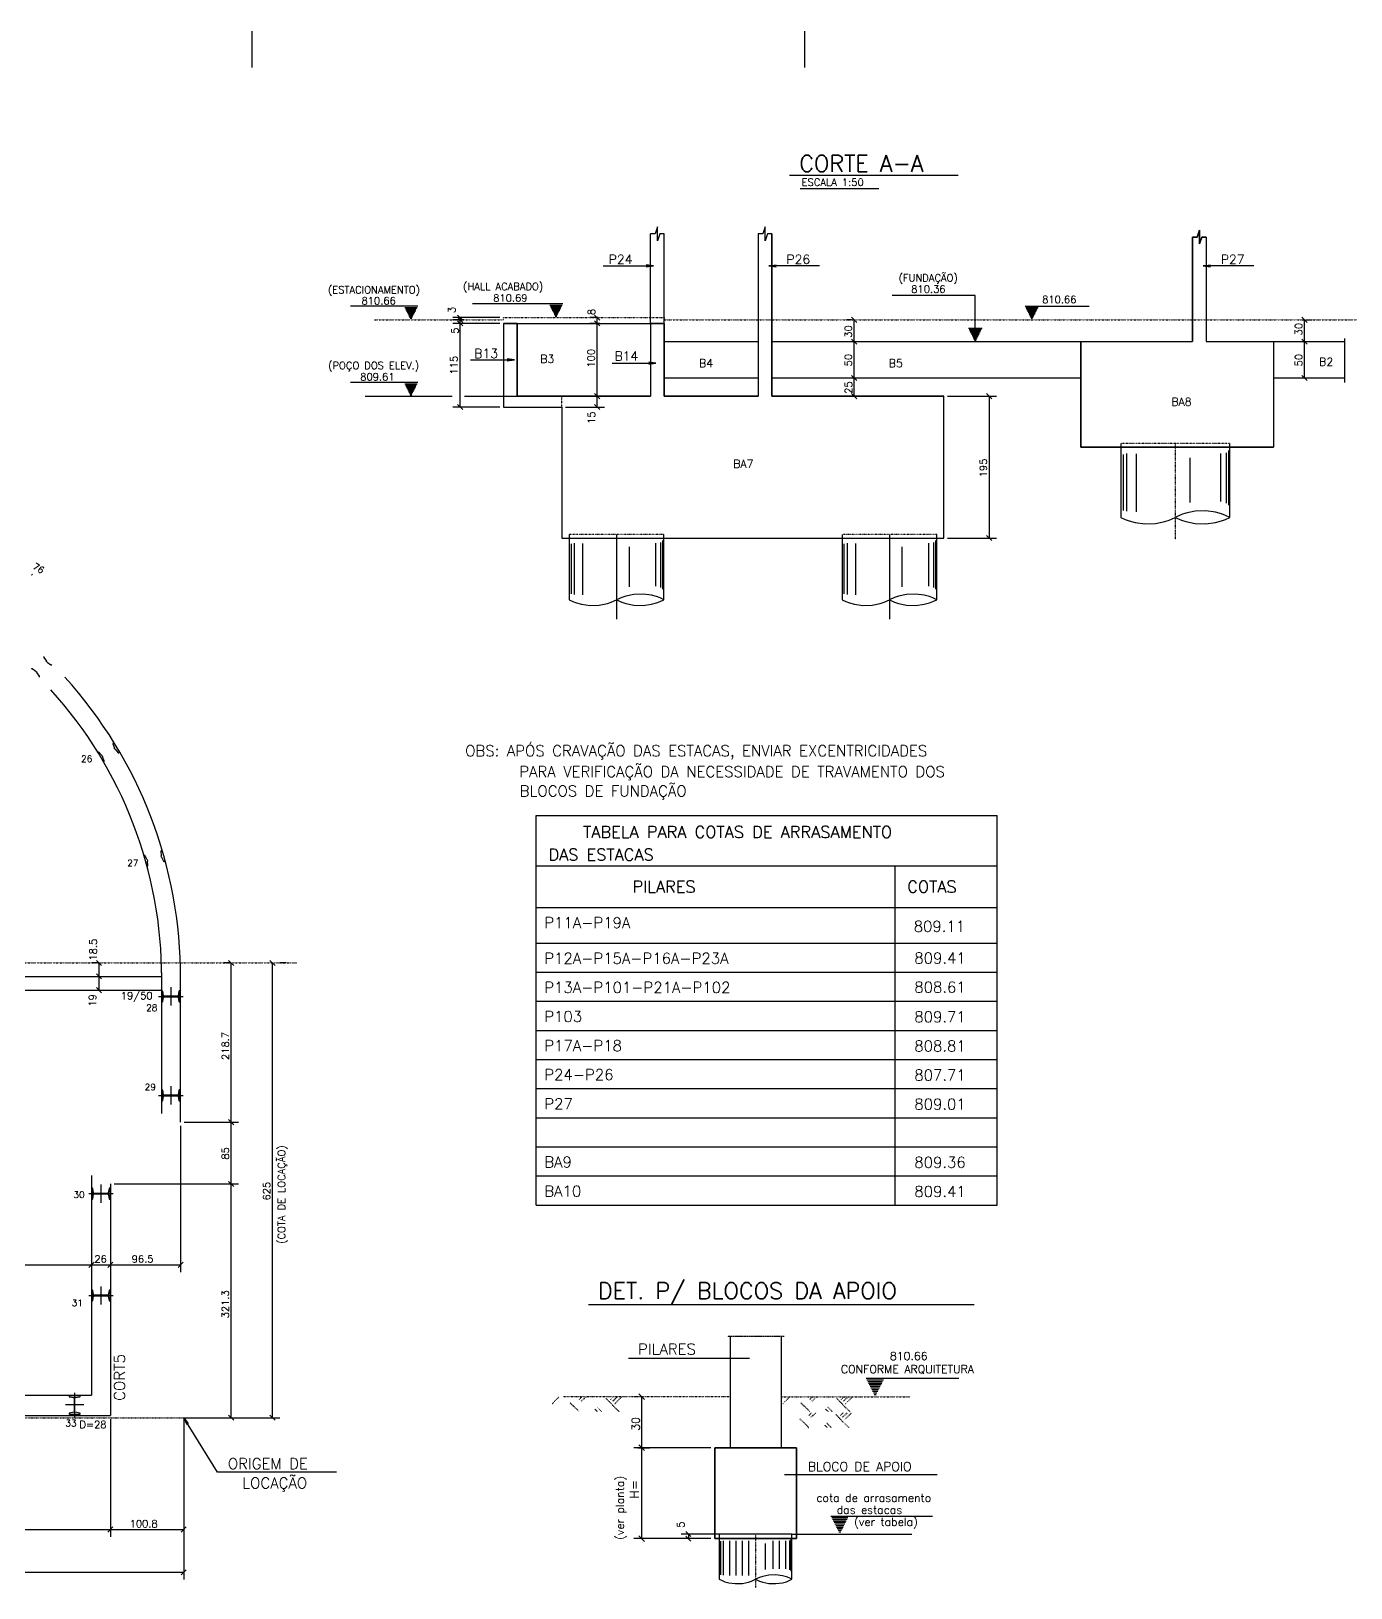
# Model space of a CAD drawing. Extents: x 1476 to 8419, y 491 to 3991.
# Drawn here: x 5662 to 7476, y 1851 to 3991 of the extents above; entities that cross this region are included whole.
import ezdxf

# ---------------------------------------------------------------- set-up
doc = ezdxf.new("R2010")
doc.units = 0
doc.header["$MEASUREMENT"] = 0
for name, pattern in [('ESTILO_TQS_0003', [1.5, 0.5, -0.4, 0.1, -0.5]), ('ESTILO_TQS_0004', [2, 0.5, -0.4, 0.1, -0.4, 0.1, -0.5]), ('ESTILO_TQS_0005', [0.4, 0.3, -0.1])]:
    doc.linetypes.add(name, pattern=pattern)
for name, color, linetype in [('1', 1, 'CONTINUOUS'), ('2', 2, 'CONTINUOUS'), ('3', 3, 'CONTINUOUS'), ('4', 4, 'CONTINUOUS'), ('6', 6, 'CONTINUOUS'), ('8', 8, 'CONTINUOUS'), ('9', 9, 'CONTINUOUS')]:
    doc.layers.add(name, color=color, linetype=linetype)
doc.styles.get("Standard").update_dxf_attribs({"font": 'ROMANS.SHX'})

msp = doc.modelspace()

# ---------------------------------------------------------------- linework, layer by layer
at = {"layer": '1', "linetype": 'Continuous'}
for p, q in [((7160.110508, 3423.949909), (7160.110508, 3322.397866)), ((7310.110508, 3322.397866), (7310.110508, 3423.949909)), ((7163.643621, 3331.63897), (7163.643621, 3408.944416)), ((7168.664251, 3330.908623), (7168.664251, 3410.10642)), ((7181.717704, 3330.178418), (7181.717847, 3409.719109)), ((7255.520866, 3342.592826), (7255.520723, 3404.295253)), ((7297.460423, 3344.053378), (7297.460423, 3410.10642)), ((7305.539701, 3341.862621), (7305.539701, 3410.881328)), ((7308.524857, 3338.941374), (7308.524857, 3414.368057)), ((6402.101167, 3298.949909), (6402.101167, 3209.161648)), ((6467.101167, 3298.949909), (6467.101167, 3182.613568)), ((6532.101167, 3209.161648), (6532.101167, 3298.949909)), ((6777.101167, 3298.949909), (6777.101167, 3209.161648)), ((6842.101167, 3298.949909), (6842.101167, 3182.613568)), ((6907.101167, 3209.161648), (6907.101167, 3298.949909)), ((6405.163198, 3217.170605), (6405.163198, 3285.945148)), ((6409.514411, 3216.537637), (6409.514411, 3286.952219)), ((6420.827404, 3215.904793), (6420.827528, 3286.616549)), ((6484.790145, 3226.663947), (6484.790021, 3281.915874)), ((6521.13776, 3227.929759), (6521.13776, 3286.952219)), ((6528.139802, 3226.031103), (6528.139802, 3287.623806)), ((6530.726936, 3223.499355), (6530.726936, 3290.645637)), ((6780.163198, 3217.170605), (6780.163198, 3285.945148)), ((6784.514411, 3216.537637), (6784.514411, 3286.952219)), ((6795.827404, 3215.904793), (6795.827528, 3286.616549)), ((6859.790145, 3226.663947), (6859.790021, 3281.915874)), ((6896.13776, 3227.929759), (6896.13776, 3286.952219)), ((6903.139802, 3226.031103), (6903.139802, 3287.623806)), ((6905.726936, 3223.499355), (6905.726936, 3290.645637)), ((5841.906049, 2502.85815), (5841.906049, 2696.847773)), ((5867.906049, 2491.111961), (5867.906049, 2696.847773)), ((5745.408752, 2417.85815), (5745.408752, 2115.858)), ((5771.408752, 2406.111961), (5771.408752, 2087.858)), ((4340.191, 2115.858), (5745.408752, 2115.858)), ((2991.191, 2087.858), (5771.408752, 2087.858))]:
    msp.add_line(p, q, dxfattribs=at)
for points in [[(7160.110508, 3322.397866), (7165.977321, 3319.646277), (7171.713458, 3317.479839), (7179.710124, 3315.245166), (7193.056045, 3313.38171), (7207.737778, 3313.88618), (7220.553444, 3316.551509), (7226.77245, 3318.652429), (7235.110364, 3322.397866)], [(7310.110508, 3322.397723), (7304.243551, 3325.149526), (7298.507557, 3327.315821), (7290.510927, 3329.550638), (7277.164827, 3331.413951), (7262.483273, 3330.909338), (7249.667428, 3328.244152), (7243.448422, 3326.143374), (7235.110508, 3322.397723)], [(7235.110508, 3322.398009), (7243.448422, 3318.652429), (7249.667428, 3316.551652), (7262.483273, 3313.886323), (7277.164827, 3313.381853), (7290.510927, 3315.245166), (7298.507557, 3317.479982), (7304.243551, 3319.646277), (7310.110508, 3322.398009)], [(6532.101167, 3209.161525), (6527.016471, 3211.546421), (6522.045277, 3213.423876), (6515.114864, 3215.360718), (6503.548244, 3216.975589), (6490.82423, 3216.538257), (6479.717165, 3214.22843), (6474.32736, 3212.407756), (6467.101167, 3209.161525)], [(6907.101167, 3209.161525), (6902.016471, 3211.546421), (6897.045277, 3213.423876), (6890.114864, 3215.360718), (6878.548244, 3216.975589), (6865.82423, 3216.538257), (6854.717165, 3214.22843), (6849.32736, 3212.407756), (6842.101167, 3209.161525)], [(6402.101167, 3209.161648), (6407.185739, 3206.776938), (6412.157057, 3204.899358), (6419.087501, 3202.962641), (6430.653966, 3201.347646), (6443.378134, 3201.784854), (6454.485045, 3204.094805), (6459.87485, 3205.915603), (6467.101043, 3209.161648)], [(6467.101167, 3209.161772), (6474.32736, 3205.915603), (6479.717165, 3204.094929), (6490.82423, 3201.784978), (6503.548244, 3201.34777), (6515.114864, 3202.962641), (6522.045277, 3204.899482), (6527.016471, 3206.776938), (6532.101167, 3209.161772)], [(6777.101167, 3209.161648), (6782.185739, 3206.776938), (6787.157057, 3204.899358), (6794.087501, 3202.962641), (6805.653966, 3201.347646), (6818.378134, 3201.784854), (6829.485045, 3204.094805), (6834.87485, 3205.915603), (6842.101043, 3209.161648)], [(6842.101167, 3209.161772), (6849.32736, 3205.915603), (6854.717165, 3204.094929), (6865.82423, 3201.784978), (6878.548244, 3201.34777), (6890.114864, 3202.962641), (6897.045277, 3204.899482), (6902.016471, 3206.776938), (6907.101167, 3209.161772)], [(6602.050041, 1918.722384), (6714.437007, 1918.722384), (6714.437007, 2043.594839), (6602.050041, 2043.594839), (6602.050041, 1918.722384)]]:
    msp.add_lwpolyline(points, dxfattribs=at)
for radius in [613.608833, 587.608833]:
    msp.add_arc((5254.299387, 2690.505094), radius, 359.846204, 42.206644, dxfattribs=at)
at = {"layer": '2', "linetype": 'Continuous'}
for p, q in [((6719.52387, 3774.207141), (6827.562134, 3774.207141)), ((6248.705697, 3600.485443), (6255.776765, 3593.414375)), ((6248.705697, 3597.485443), (6255.776765, 3590.414375)), ((6255.776791, 3590.414375), (6248.705723, 3597.485443)), ((6444.082034, 3593.414375), (6437.010966, 3600.485443)), ((6797.186097, 3590.414375), (6790.115029, 3597.485443)), ((7416.117293, 3590.414375), (7409.046225, 3597.485443)), ((6255.776791, 3585.414375), (6248.705723, 3592.485443)), ((6255.776791, 3585.414375), (6248.705723, 3592.485443)), ((6444.082034, 3585.414375), (6437.010966, 3592.485443)), ((6444.082034, 3585.414375), (6437.010966, 3592.485443)), ((6797.186097, 3560.414375), (6790.115029, 3567.485443)), ((6797.186097, 3560.414375), (6790.115029, 3567.485443)), ((7416.117293, 3560.414375), (7409.046225, 3567.485443)), ((7416.117293, 3560.414375), (7409.046225, 3567.485443)), ((6797.186097, 3510.414375), (6790.115029, 3517.485443)), ((6797.186097, 3510.414375), (6790.115029, 3517.485443)), ((7416.117293, 3510.414375), (7409.046225, 3517.485443)), ((6444.082034, 3485.414375), (6437.010966, 3492.485443)), ((6444.082034, 3485.414375), (6437.010966, 3492.485443)), ((6797.186097, 3485.414375), (6790.115029, 3492.485443)), ((6975.704137, 3492.485443), (6982.775205, 3485.414375)), ((6255.776791, 3470.414375), (6248.705723, 3477.485443)), ((6444.082034, 3470.414375), (6437.010966, 3477.485443)), ((6975.704137, 3297.485443), (6982.775205, 3290.414375)), ((5759.299197, 2706.322466), (5752.228129, 2713.393534)), ((5940.960384, 2706.322466), (5933.889316, 2713.393534)), ((5997.705217, 2706.322466), (5990.634149, 2713.393534)), ((5759.299197, 2687.892276), (5752.228129, 2694.963344)), ((5759.299197, 2687.892276), (5752.228129, 2694.963344)), ((5759.299197, 2668.892276), (5752.228129, 2675.963344)), ((5759.299197, 2668.892276), (5752.228129, 2675.963344)), ((5759.299197, 2668.892276), (5752.228129, 2675.963344)), ((5940.960384, 2487.576427), (5933.889316, 2494.647494)), ((5940.960384, 2487.576427), (5933.889316, 2494.647494)), ((5940.960384, 2402.576427), (5933.889316, 2409.647494)), ((5940.960384, 2402.576427), (5933.889316, 2409.647494)), ((5741.873218, 2291.459596), (5748.944286, 2298.530664)), ((5741.873218, 2291.459596), (5748.944286, 2298.530664)), ((5767.873218, 2291.459596), (5774.944286, 2298.530664)), ((5767.873218, 2291.459596), (5774.944286, 2298.530664)), ((5864.370515, 2291.459596), (5871.441583, 2298.530664)), ((6505.52666, 2109.709473), (6497.747951, 2117.488182)), ((5940.960384, 2081.324215), (5933.889316, 2088.395283)), ((5997.705217, 2081.324215), (5990.634149, 2088.395283)), ((6505.52666, 2039.705973), (6497.747951, 2047.484682)), ((6505.52666, 2039.705973), (6497.747951, 2047.484682)), ((6505.52666, 2039.705973), (6497.747951, 2047.484682)), ((5767.873218, 1927.592239), (5774.944286, 1934.663307)), ((5767.873218, 1927.592239), (5774.944286, 1934.663307)), ((5868.652466, 1927.592239), (5875.723533, 1934.663307)), ((6562.292511, 1928.500418), (6569.363579, 1921.429351)), ((6505.52666, 1914.833519), (6497.747951, 1922.612228)), ((6562.292511, 1922.257918), (6569.363579, 1915.186851)), ((5868.652466, 1868.883833), (5875.723533, 1875.954901))]:
    msp.add_line(p, q, dxfattribs=at)
at = {"layer": '2', "linetype": 'ESTILO_TQS_0003'}
for p, q in [((2401.704291, 2084.844574), (5872.187999, 2084.844574)), ((6658.238885, 1924.964885), (6658.238885, 1850.987975))]:
    msp.add_line(p, q, dxfattribs=at)
at = {"layer": '3', "linetype": 'Continuous'}
for p, q in [((5965.872465, 3990.679532), (5965.872465, 3940.680032)), ((6725.384073, 3990.681607), (6725.384073, 3940.680032)), ((6704.976739, 3792.923609), (6936.425177, 3792.923609)), ((6513.701167, 3588.949909), (6513.701167, 3711.999522)), ((6532.701167, 3588.949909), (6532.701167, 3711.999522)), ((6960.131433, 3627.497982), (6845.700144, 3627.497982)), ((6960.131433, 3582.550658), (6960.131433, 3627.497982)), ((6193.88935, 3612.699918), (6101.607668, 3612.699918)), ((6175.97543, 3611.027704), (6193.053288, 3611.027704)), ((6176.811529, 3609.355543), (6192.21719, 3609.355543)), ((6177.647627, 3607.683347), (6191.381127, 3607.683347)), ((6178.483689, 3606.011186), (6190.545029, 3606.011186)), ((6179.319787, 3604.339025), (6189.708931, 3604.33899)), ((6180.155886, 3602.666829), (6188.872868, 3602.666829)), ((6180.991984, 3600.994624), (6188.03677, 3600.994659)), ((6181.828082, 3599.322418), (6187.200672, 3599.322463)), ((6182.66418, 3597.650258), (6186.364574, 3597.650258)), ((6183.500243, 3595.978097), (6185.528458, 3595.978097)), ((6393.189972, 3615.699918), (6269.327686, 3615.699918)), ((6375.276053, 3614.027704), (6392.35391, 3614.027704)), ((6376.112151, 3612.355543), (6391.517812, 3612.355543)), ((6376.948249, 3610.683347), (6390.681749, 3610.683347)), ((6377.784312, 3609.011186), (6389.845651, 3609.011186)), ((6378.62041, 3607.339025), (6389.009553, 3607.33899)), ((6379.456508, 3605.666829), (6388.173491, 3605.666829)), ((6380.292606, 3603.994624), (6387.337392, 3603.994659)), ((6381.128704, 3602.322418), (6386.501294, 3602.322463)), ((6381.964803, 3600.650258), (6385.665196, 3600.650258)), ((6382.800865, 3598.978097), (6384.82908, 3598.978097)), ((7028.5752, 3612.699918), (7116.579706, 3612.699918)), ((7029.411263, 3611.027704), (7046.48912, 3611.027704)), ((7030.247361, 3609.355543), (7045.653022, 3609.355543)), ((7031.083423, 3607.683347), (7044.816924, 3607.683347)), ((7031.919522, 3606.011186), (7043.980861, 3606.011186)), ((7032.75562, 3604.33899), (7043.144763, 3604.339025)), ((7033.591682, 3602.666829), (7042.308665, 3602.666829)), ((7034.42778, 3600.994659), (7041.472567, 3600.994624)), ((7035.263879, 3599.322463), (7040.636468, 3599.322418)), ((7036.099977, 3597.650258), (7039.80037, 3597.650258)), ((7036.936093, 3595.978097), (7038.964308, 3595.978097)), ((6330.701167, 3588.949909), (6513.701167, 3588.949909)), ((6950.756424, 3582.550658), (6969.506442, 3582.550658)), ((6951.592523, 3580.878443), (6968.67038, 3580.878443)), ((6952.428621, 3579.206283), (6967.834282, 3579.206283)), ((6953.264719, 3577.534086), (6966.998219, 3577.534086)), ((6954.100781, 3575.861926), (6966.162121, 3575.861926)), ((6954.93688, 3574.189765), (6965.326023, 3574.189729)), ((6532.701167, 3563.949909), (6661.701167, 3563.949909)), ((6680.701167, 3563.949909), (7106.293796, 3563.949909)), ((6955.772978, 3572.517569), (6964.48996, 3572.517569)), ((6956.609076, 3570.845363), (6963.653862, 3570.845399)), ((6957.445174, 3569.173158), (6962.817764, 3569.173203)), ((6958.281272, 3567.500998), (6961.981666, 3567.500998)), ((6959.117335, 3565.828837), (6961.14555, 3565.828837)), ((7370.110508, 3563.949909), (7467.840166, 3563.949909)), ((6532.701167, 3513.949909), (6661.701167, 3513.949909)), ((6680.701167, 3513.949909), (7106.293796, 3513.949909)), ((7370.110508, 3513.949909), (7467.840166, 3513.949909)), ((6193.88935, 3507.699918), (6101.607668, 3507.699918)), ((6175.97543, 3506.027704), (6193.053288, 3506.027704)), ((6176.811529, 3504.355543), (6192.21719, 3504.355543)), ((6177.647627, 3502.683347), (6191.381127, 3502.683347)), ((6178.483689, 3501.011186), (6190.545029, 3501.011186)), ((6179.319787, 3499.339025), (6189.708931, 3499.33899)), ((6180.155886, 3497.666829), (6188.872868, 3497.666829)), ((6180.991984, 3495.994624), (6188.03677, 3495.994659)), ((6181.828082, 3494.322418), (6187.200672, 3494.322463)), ((6182.66418, 3492.650258), (6186.364574, 3492.650258)), ((6183.500243, 3490.978097), (6185.528458, 3490.978097)), ((6356.771051, 2912.656731), (6990.287061, 2912.656731)), ((6356.771051, 2377.182659), (6356.771051, 2912.656731)), ((6990.287061, 2377.182659), (6990.287061, 2912.656731)), ((6356.771051, 2843.372708), (6990.287061, 2843.372708)), ((6849.882893, 2377.182659), (6849.882893, 2843.372708)), ((6356.771051, 2786.246926), (6990.287061, 2786.246926)), ((6356.771051, 2737.182659), (6990.287061, 2737.182659)), ((6356.771051, 2697.182659), (6990.287061, 2697.182659)), ((5593.391, 2691.42781), (5841.906049, 2691.42781)), ((5569.100341, 2672.42781), (5841.906049, 2672.42781)), ((6356.771051, 2657.182659), (6990.287061, 2657.182659)), ((6356.771051, 2617.182659), (6990.287061, 2617.182659)), ((6356.771051, 2577.182659), (6990.287061, 2577.182659)), ((6356.771051, 2537.182659), (6990.287061, 2537.182659)), ((6356.771051, 2497.182659), (6990.287061, 2497.182659)), ((6356.771051, 2457.182659), (6990.287061, 2457.182659)), ((6356.771051, 2417.182659), (6990.287061, 2417.182659)), ((6356.771051, 2377.182659), (6990.287061, 2377.182659)), ((6623.270828, 2196.854531), (6623.270828, 2043.594839)), ((6693.216219, 2196.854531), (6693.216219, 2043.594839)), ((6810.06337, 2139.240246), (6937.432043, 2139.240246)), ((6811.180613, 2137.013572), (6833.922962, 2137.013572)), ((6812.291021, 2134.784945), (6832.812554, 2134.784945)), ((6813.408264, 2132.556318), (6831.701171, 2132.556318)), ((6814.518671, 2130.331598), (6830.583927, 2130.331598)), ((6815.630054, 2128.101017), (6829.467661, 2128.101017)), ((6816.747298, 2125.87239), (6828.356277, 2125.87239)), ((6817.857705, 2123.647669), (6827.239034, 2123.647669)), ((6818.974948, 2121.420996), (6826.134486, 2121.420996)), ((6820.092192, 2119.192369), (6825.017243, 2119.192369)), ((6821.196739, 2116.963741), (6823.900976, 2116.963741)), ((6761.785566, 1949.315711), (6901.300354, 1949.315711)), ((6785.055284, 1947.143727), (6762.870581, 1947.143727)), ((6783.965386, 1944.97272), (6763.955596, 1944.97272)), ((6782.88037, 1942.801714), (6765.045006, 1942.801714)), ((6781.791449, 1940.627777), (6766.130022, 1940.627777)), ((6780.705946, 1938.457746), (6767.215525, 1938.457746)), ((6779.62093, 1936.285763), (6768.304446, 1936.285763)), ((6778.536403, 1934.115733), (6769.389462, 1934.115733)), ((6777.451388, 1931.943749), (6770.474477, 1931.943749)), ((6776.366373, 1929.770789), (6771.559492, 1929.770789)), ((6775.281358, 1927.601735), (6772.644507, 1927.601735)), ((6708.192554, 1924.964885), (6608.294494, 1924.964885)), ((6608.294494, 1924.964885), (6608.294494, 1862.767439)), ((6610.647639, 1868.92009), (6610.647639, 1914.97122)), ((6613.989114, 1868.434714), (6613.989114, 1915.744697)), ((6622.682908, 1867.947385), (6622.682908, 1915.487848)), ((6631.376702, 1867.947385), (6631.376702, 1915.487848)), ((6640.070496, 1867.947385), (6640.070496, 1915.487848)), ((6648.76429, 1867.947385), (6648.76429, 1915.487848)), ((6671.835268, 1876.215377), (6671.835268, 1911.875363)), ((6682.377299, 1877.188081), (6682.377299, 1915.744697)), ((6691.071093, 1877.188081), (6691.071093, 1915.744697)), ((6699.764887, 1877.188081), (6699.764887, 1915.744697)), ((6705.147969, 1875.729024), (6705.147969, 1916.261324)), ((6707.135373, 1873.783614), (6707.135373, 1918.583706)), ((6708.192554, 1862.767439), (6708.192554, 1924.964885))]:
    msp.add_line(p, q, dxfattribs=at)
at = {"layer": '3', "linetype": 'ESTILO_TQS_0004'}
for p, q in [((6311.701167, 3593.949909), (6311.701167, 3596.949909)), ((6311.701167, 3596.949909), (6532.701167, 3596.949909)), ((6532.701167, 3596.949909), (6532.701167, 3593.949909)), ((6134.613977, 3593.949909), (6311.701167, 3593.949909)), ((6532.701167, 3593.949909), (7560.252862, 3593.949909)), ((6392.101167, 3473.949909), (6392.101167, 3488.949909)), ((7310.110508, 3423.949909), (7160.110508, 3423.949909)), ((6532.101167, 3298.949909), (6402.101167, 3298.949909)), ((6907.101167, 3298.949909), (6777.101167, 3298.949909)), ((6378.745907, 2104.22287), (6388.121375, 2113.598339)), ((6623.270828, 2113.598339), (6393.308159, 2113.598339)), ((6403.356513, 2105.394804), (6415.661815, 2093.089501)), ((6415.661815, 2110.082538), (6419.177616, 2113.598339)), ((6418.591649, 2107.738671), (6425.62325, 2113.598339)), ((6440.272421, 2099.535136), (6446.718055, 2093.089501)), ((6452.577723, 2111.254472), (6470.742694, 2093.089501)), ((6459.023358, 2110.082538), (6462.539159, 2113.598339)), ((6461.953192, 2107.738671), (6468.398827, 2113.598339)), ((6464.883026, 2104.22287), (6474.258495, 2113.598339)), ((6693.216219, 2113.598339), (6871.211935, 2113.598339)), ((6695.867231, 2104.22287), (6705.2427, 2113.598339)), ((6720.477836, 2105.394804), (6732.783139, 2093.089501)), ((6732.783139, 2110.082538), (6736.29894, 2113.598339)), ((6735.712974, 2107.738671), (6742.744575, 2113.598339)), ((6757.393745, 2099.535136), (6763.83938, 2093.089501)), ((6769.699047, 2111.254472), (6787.864018, 2093.089501)), ((6776.144682, 2110.082538), (6779.660483, 2113.598339)), ((6779.074516, 2107.738671), (6785.520151, 2113.598339)), ((6782.00435, 2104.22287), (6791.379819, 2113.598339)), ((6437.342586, 2096.605301), (6440.858388, 2093.089501)), ((6719.184803, 2083.419096), (6731.490106, 2071.113793)), ((6731.490106, 2088.10683), (6735.005907, 2091.622631)), ((6734.41994, 2085.762963), (6741.451541, 2091.622631)), ((6754.463911, 2096.605301), (6757.979711, 2093.089501)), ((6756.100712, 2077.559428), (6762.546346, 2071.113793)), ((6768.406014, 2089.278764), (6786.570985, 2071.113793)), ((6774.851649, 2088.10683), (6778.367449, 2091.622631)), ((6777.781483, 2085.762963), (6784.227118, 2091.622631)), ((6780.711317, 2082.247162), (6790.086785, 2091.622631)), ((6753.170877, 2074.629593), (6756.686678, 2071.113793)), ((6608.294494, 1918.722384), (6708.192554, 1918.722384))]:
    msp.add_line(p, q, dxfattribs=at)
at = {"layer": '3', "linetype": 'ESTILO_TQS_0003'}
msp.add_line((7235.110508, 3423.949909), (7235.110508, 3291.765466), dxfattribs=at)
at = {"layer": '3', "linetype": 'Continuous'}
for points in [[(6608.294494, 1862.767439), (6612.203868, 1860.933362), (6616.021931, 1859.491884), (6621.35081, 1858.001575), (6630.23602, 1856.764209), (6640.014341, 1857.09821), (6648.552366, 1858.873689), (6652.690756, 1860.272197), (6658.238885, 1862.767439)], [(6708.192554, 1862.767439), (6704.283179, 1864.598585), (6700.465117, 1866.042993), (6695.136725, 1867.531348), (6686.250539, 1868.770668), (6676.472707, 1868.434714), (6667.93517, 1866.661188), (6663.796292, 1865.261704), (6658.238885, 1862.767439)], [(6658.238885, 1862.767439), (6663.796292, 1860.272197), (6667.93517, 1858.873689), (6676.472707, 1857.09821), (6686.250539, 1856.764209), (6695.136725, 1858.001575), (6700.465117, 1859.491884), (6704.283179, 1860.933362), (6708.192554, 1862.767439)]]:
    msp.add_lwpolyline(points, dxfattribs=at)
at = {"layer": '6', "linetype": 'Continuous'}
for p, q in [((6661.701167, 3711.999522), (6661.701167, 3488.949909)), ((6680.701167, 3711.999522), (6680.701167, 3488.949909)), ((7258.701167, 3707.688172), (7258.701167, 3563.949909)), ((7277.701167, 3707.688172), (7277.701167, 3563.949909)), ((6311.701167, 3588.949909), (6311.701167, 3473.949909)), ((6311.701167, 3588.949909), (6330.701167, 3588.949909)), ((6330.701167, 3588.949909), (6330.701167, 3488.949909)), ((6513.701167, 3588.949909), (6513.701167, 3488.949909)), ((6513.701167, 3588.949909), (6532.701167, 3588.949909)), ((6532.701167, 3588.949909), (6532.701167, 3488.949909)), ((7105.110508, 3563.949909), (7105.110508, 3418.949909)), ((7105.110508, 3563.949909), (7258.701167, 3563.949909)), ((7277.701167, 3563.949909), (7370.110508, 3563.949909)), ((7370.110508, 3563.949909), (7370.110508, 3418.949909)), ((6330.701167, 3488.949909), (6513.701167, 3488.949909)), ((6532.701167, 3488.949909), (6661.701167, 3488.949909)), ((6680.701167, 3488.949909), (6917.101167, 3488.949909)), ((6917.101167, 3293.949909), (6917.101167, 3488.949909)), ((6311.701167, 3473.949909), (6392.101167, 3473.949909)), ((6392.101167, 3473.949909), (6392.101167, 3293.949909)), ((7105.110508, 3418.949909), (7370.110508, 3418.949909)), ((6392.101167, 3293.949909), (6917.101167, 3293.949909)), ((5663.778608, 3243.803913), (5664.175412, 3244.445157)), ((5679.97355, 3129.782727), (5683.500222, 3124.620431)), ((5680.615106, 3131.078354), (5680.073972, 3130.553168)), ((5663.216179, 3114.192217), (5662.675045, 3113.667031)), ((5669.043795, 3110.590071), (5663.989279, 3114.269553)), ((5673.791254, 3104.169917), (5670.264581, 3109.332213)), ((5673.149697, 3102.87429), (5673.690831, 3103.399476)), ((5684.721008, 3123.362573), (5689.775524, 3119.683091)), ((5690.548624, 3119.760427), (5691.089759, 3120.285613)), ((5754.966449, 2999.720052), (5754.317497, 2999.335984)), ((5759.790036, 2994.854914), (5755.736196, 2999.614441)), ((5774.905216, 3010.959227), (5777.1268, 3005.115316)), ((5775.831985, 3012.068885), (5775.183033, 3011.684817)), ((5778.01956, 3003.606839), (5782.0734, 2998.847311)), ((5782.843147, 2998.7417), (5783.492099, 2999.125769)), ((5762.904381, 2987.502526), (5760.682797, 2993.346436)), ((5761.977611, 2986.392867), (5762.626563, 2986.776936)), ((5818.495499, 2857.673599), (5817.768996, 2857.471509)), ((5821.887909, 2851.721446), (5819.211297, 2857.371444)), ((5822.98306, 2843.812124), (5822.357663, 2850.032702)), ((5840.671064, 2863.340856), (5841.296461, 2857.120277)), ((5841.854521, 2864.171322), (5841.128017, 2863.969232)), ((5841.766215, 2855.431533), (5844.442827, 2849.781536)), ((5845.158625, 2849.47938), (5845.885128, 2849.68147)), ((5821.799603, 2842.981657), (5822.526107, 2843.183747)), ((5854.406049, 2676.43678), (5854.406049, 2651.41884)), ((5837.557244, 2663.92781), (5871.254854, 2663.92781)), ((5842.660136, 2671.44781), (5841.906049, 2671.44781)), ((5841.906049, 2671.44781), (5841.906049, 2656.40781)), ((5841.906049, 2656.40781), (5842.660136, 2656.40781)), ((5844.333323, 2664.804241), (5843.268775, 2670.964879)), ((5843.268775, 2656.890741), (5844.333323, 2663.051379)), ((5863.871279, 2664.32131), (5844.941962, 2664.32131)), ((5844.941962, 2663.53431), (5863.870136, 2663.53431)), ((5865.543323, 2670.964879), (5864.478775, 2664.804241)), ((5864.478775, 2663.051379), (5865.543323, 2656.890741)), ((5866.906049, 2671.44781), (5866.151962, 2671.44781)), ((5866.151962, 2656.40781), (5866.906049, 2656.40781)), ((5866.906049, 2656.40781), (5866.906049, 2671.44781)), ((5837.558601, 2527.85815), (5871.256211, 2527.85815)), ((5842.661493, 2535.37815), (5841.907406, 2535.37815)), ((5841.907406, 2535.37815), (5841.907406, 2520.33815)), ((5844.334679, 2528.734581), (5843.270132, 2534.895219)), ((5843.270132, 2520.821081), (5844.334679, 2526.981719)), ((5863.872636, 2528.25165), (5844.943318, 2528.25165)), ((5844.943318, 2527.46465), (5863.871493, 2527.46465)), ((5854.407406, 2540.367119), (5854.407406, 2515.34918)), ((5865.544679, 2534.895219), (5864.480132, 2528.734581)), ((5864.480132, 2526.981719), (5865.544679, 2520.821081)), ((5866.907406, 2535.37815), (5866.153318, 2535.37815)), ((5866.907406, 2520.33815), (5866.907406, 2535.37815)), ((5841.907406, 2520.33815), (5842.661493, 2520.33815)), ((5866.153318, 2520.33815), (5866.907406, 2520.33815)), ((5746.662839, 2400.37815), (5745.908752, 2400.37815)), ((5745.908752, 2400.37815), (5745.908752, 2385.33815)), ((5748.336025, 2393.734581), (5747.271478, 2399.895219)), ((5758.408752, 2405.367119), (5758.408752, 2380.34918)), ((5769.546025, 2399.895219), (5768.481478, 2393.734581)), ((5770.908752, 2400.37815), (5770.154664, 2400.37815)), ((5770.908752, 2385.33815), (5770.908752, 2400.37815)), ((5741.559947, 2392.85815), (5775.257557, 2392.85815)), ((5745.908752, 2385.33815), (5746.662839, 2385.33815)), ((5747.271478, 2385.821081), (5748.336025, 2391.981719)), ((5767.873982, 2393.25165), (5748.944664, 2393.25165)), ((5748.944664, 2392.46465), (5767.872839, 2392.46465)), ((5768.481478, 2391.981719), (5769.546025, 2385.821081)), ((5770.154664, 2385.33815), (5770.908752, 2385.33815)), ((5741.561342, 2252.858), (5775.258952, 2252.858)), ((5746.664235, 2260.378), (5745.910147, 2260.378)), ((5745.910147, 2260.378), (5745.910147, 2245.338)), ((5748.337421, 2253.734431), (5747.272874, 2259.895069)), ((5747.272874, 2245.820931), (5748.337421, 2251.981569)), ((5767.875378, 2253.2515), (5748.94606, 2253.2515)), ((5748.94606, 2252.4645), (5767.874235, 2252.4645)), ((5758.410147, 2265.36697), (5758.410147, 2240.34903)), ((5769.547421, 2259.895069), (5768.482874, 2253.734431)), ((5768.482874, 2251.981569), (5769.547421, 2245.820931)), ((5770.910147, 2260.378), (5770.15606, 2260.378)), ((5770.910147, 2245.338), (5770.910147, 2260.378)), ((5745.910147, 2245.338), (5746.664235, 2245.338)), ((5770.15606, 2245.338), (5770.910147, 2245.338)), ((6428.401254, 2240.658049), (6958.513799, 2240.658049)), ((5722.187986, 2119.207908), (5722.187986, 2085.510298)), ((5734.696955, 2102.359103), (5709.679016, 2102.359103)), ((5729.707986, 2114.859103), (5714.667986, 2114.859103)), ((5714.667986, 2114.859103), (5714.667986, 2114.105016)), ((5715.150917, 2113.496377), (5721.311555, 2112.43183)), ((5721.794486, 2111.823191), (5721.794486, 2092.895016)), ((5722.581486, 2092.893873), (5722.581486, 2111.823191)), ((5723.064417, 2112.43183), (5729.225055, 2113.496377)), ((5729.707986, 2114.105016), (5729.707986, 2114.859103)), ((5714.667986, 2090.613191), (5714.667986, 2089.859103)), ((5714.667986, 2089.859103), (5729.707986, 2089.859103)), ((5721.311555, 2092.286377), (5715.150917, 2091.22183)), ((5729.225055, 2091.22183), (5723.064417, 2092.286377)), ((5729.707986, 2089.859103), (5729.707986, 2090.613191)), ((6714.437007, 2043.594839), (6602.050041, 2043.594839)), ((6602.050041, 2043.594839), (6602.050041, 1918.722384)), ((6714.437007, 1918.722384), (6714.437007, 2043.594839)), ((6602.050041, 1918.722384), (6608.294494, 1918.722384)), ((6708.192554, 1918.722384), (6714.437007, 1918.722384))]:
    msp.add_line(p, q, dxfattribs=at)
for centre, radius, start, end in [((5663.247134, 3244.13279), 0.625, 251.389428, 328.250654), ((5680.509255, 3130.104667), 0.625, 134.14311, 211.004336), ((5682.964514, 3124.298491), 0.625002, 314.038114, 31.004259), ((5663.651462, 3113.743716), 0.625, 57.281885, 134.14311), ((5669.381612, 3111.115909), 0.625, 237.281885, 314.14311), ((5670.800286, 3109.654153), 0.625, 134.14311, 211.004336), ((5673.255548, 3103.847978), 0.625, 314.14311, 31.004336), ((5684.383191, 3122.836735), 0.625, 57.281885, 134.14311), ((5690.113341, 3120.208928), 0.625, 237.281885, 314.14311), ((5755.284772, 2999.18219), 0.625, 43.757059, 120.618285), ((5775.501356, 3011.146954), 0.625, 120.618285, 197.47951), ((5776.530657, 3004.927588), 0.625002, 300.513289, 17.479433), ((5777.568136, 3003.174588), 0.625, 43.757059, 120.618285), ((5782.524825, 2999.279563), 0.625, 223.757059, 300.618285), ((5760.24146, 2995.287165), 0.625, 223.757059, 300.618285), ((5761.278937, 2993.534164), 0.625, 120.618285, 197.47951), ((5762.30824, 2987.314798), 0.625, 300.618285, 17.47951), ((5818.662995, 2857.071461), 0.625, 28.683619, 105.544845), ((5822.436211, 2852.021429), 0.625, 208.683619, 285.544845), ((5822.982112, 2850.058941), 0.625, 105.544845, 182.40607), ((5841.295513, 2863.367094), 0.625, 105.544845, 182.40607), ((5840.67201, 2857.094039), 0.625002, 285.439849, 2.405993), ((5841.217913, 2855.13155), 0.625, 28.683619, 105.544845), ((5844.99113, 2850.081519), 0.625, 208.683619, 285.544845), ((5822.358611, 2843.785885), 0.625, 285.544845, 2.40607), ((5842.660136, 2670.82281), 0.625, 13.138774, 90), ((5842.660136, 2657.03281), 0.625, 270, 346.861226), ((5844.941962, 2664.94631), 0.625, 193.138774, 270), ((5844.941962, 2662.90931), 0.625, 90, 166.861226), ((5863.870134, 2664.946311), 0.625002, 269.895004, 346.861148), ((5863.870136, 2662.90931), 0.625, 13.138774, 90), ((5866.151962, 2670.82281), 0.625, 90, 166.861226), ((5866.151962, 2657.03281), 0.625, 193.138774, 270), ((5842.661493, 2534.75315), 0.625, 13.138774, 90), ((5844.943318, 2528.87665), 0.625, 193.138774, 270), ((5844.943318, 2526.83965), 0.625, 90, 166.861226), ((5863.871491, 2528.876651), 0.625002, 269.895004, 346.861148), ((5863.871493, 2526.83965), 0.625, 13.138774, 90), ((5866.153318, 2534.75315), 0.625, 90, 166.861226), ((5842.661493, 2520.96315), 0.625, 270, 346.861226), ((5866.153318, 2520.96315), 0.625, 193.138774, 270), ((5746.662839, 2399.75315), 0.625, 13.138774, 90), ((5770.154664, 2399.75315), 0.625, 90, 166.861226), ((5746.662839, 2385.96315), 0.625, 270, 346.861226), ((5748.944664, 2393.87665), 0.625, 193.138774, 270), ((5748.944664, 2391.83965), 0.625, 90, 166.861226), ((5767.872837, 2393.876651), 0.625002, 269.895004, 346.861148), ((5767.872839, 2391.83965), 0.625, 13.138774, 90), ((5770.154664, 2385.96315), 0.625, 193.138774, 270), ((5746.664235, 2259.753), 0.625, 13.138774, 90), ((5748.94606, 2253.8765), 0.625, 193.138774, 270), ((5748.94606, 2251.8395), 0.625, 90, 166.861226), ((5767.874232, 2253.876501), 0.625002, 269.895004, 346.861148), ((5767.874235, 2251.8395), 0.625, 13.138774, 90), ((5770.15606, 2259.753), 0.625, 90, 166.861226), ((5746.664235, 2245.963), 0.625, 270, 346.861226), ((5770.15606, 2245.963), 0.625, 193.138774, 270), ((5715.292986, 2114.105016), 0.625, 180, 256.861226), ((5721.169486, 2111.823191), 0.625, 0, 76.861226), ((5723.206486, 2111.823191), 0.625, 103.138774, 180), ((5729.082986, 2114.105016), 0.625, 283.138774, 0), ((5715.292986, 2090.613191), 0.625, 103.138774, 180), ((5721.169486, 2092.895016), 0.625, 283.138774, 0), ((5723.206487, 2092.895018), 0.625002, 179.895004, 256.861148), ((5729.082986, 2090.613191), 0.625, 0, 76.861226)]:
    msp.add_arc(centre, radius, start, end, dxfattribs=at)
at = {"layer": '8', "linetype": 'Continuous'}
for points in [[(6661.701167, 3711.999522), (6661.701167, 3488.949909), (6532.701167, 3488.949909), (6532.701167, 3588.949909), (6513.701167, 3588.949909), (6513.701167, 3488.949909), (6330.701167, 3488.949909), (6330.701167, 3588.949909), (6311.701167, 3588.949909), (6311.701167, 3473.949909), (6392.101167, 3473.949909), (6392.101167, 3293.949909), (6917.101167, 3293.949909), (6917.101167, 3488.949909), (6680.701167, 3488.949909), (6680.701167, 3711.999522), (6674.367821, 3711.999522), (6671.201167, 3702.499522), (6671.201167, 3721.499521), (6668.034494, 3711.999522), (6661.701167, 3711.999522)], [(7258.701167, 3707.688172), (7265.034494, 3707.688172), (7268.201167, 3717.188172), (7268.201167, 3698.188172), (7271.367821, 3707.688172), (7277.701167, 3707.688172), (7277.701167, 3563.949909), (7370.110508, 3563.949909), (7370.110508, 3418.949909), (7105.110508, 3418.949909), (7105.110508, 3563.949909), (7258.701167, 3563.949909), (7258.701167, 3707.688172)], [(6714.437007, 1918.722384), (6602.050041, 1918.722384), (6602.050041, 2043.594839), (6714.437007, 2043.594839), (6714.437007, 1918.722384)]]:
    msp.add_lwpolyline(points, dxfattribs=at)
at = {"layer": '9', "linetype": 'Continuous'}
for p, q in [((6306.701167, 3596.949909), (6242.241231, 3596.949909)), ((6252.241231, 3596.949909), (6252.241231, 3593.949909)), ((6441.903785, 3596.949909), (6430.5465, 3596.949909)), ((6440.5465, 3588.949909), (6440.5465, 3596.949909)), ((6257.350492, 3593.949909), (6242.241231, 3593.949909)), ((6252.68026, 3593.949909), (6242.241257, 3593.949909)), ((6306.701167, 3588.949909), (6242.241257, 3588.949909)), ((6252.241257, 3588.949909), (6252.241257, 3593.949909)), ((6252.241257, 3473.949909), (6252.241257, 3588.949909)), ((6444.066634, 3588.949909), (6430.5465, 3588.949909)), ((6440.5465, 3488.949909), (6440.5465, 3588.949909)), ((6789.979392, 3593.949909), (6783.650563, 3593.949909)), ((6793.650563, 3563.949909), (6793.650563, 3593.949909)), ((7412.581759, 3563.949909), (7412.581759, 3593.949909)), ((7414.299244, 3593.949909), (7422.581759, 3593.949909)), ((6793.650563, 3513.949909), (6793.650563, 3563.949909)), ((6797.986149, 3563.949909), (6803.650563, 3563.949909)), ((7408.2813, 3563.949909), (7422.581759, 3563.949909)), ((7412.581759, 3513.949909), (7412.581759, 3563.949909)), ((7467.840166, 3568.252876), (7467.840166, 3507.801664)), ((6790.677588, 3513.949909), (6803.650563, 3513.949909)), ((6793.650563, 3488.949909), (6793.650563, 3513.949909)), ((7408.828386, 3513.949909), (7422.581759, 3513.949909)), ((6121.43392, 3488.949909), (6240.973463, 3488.949909)), ((6258.096494, 3488.949909), (6330.701167, 3488.949909)), ((6421.583624, 3488.949909), (6450.5465, 3488.949909)), ((6440.5465, 3473.949909), (6440.5465, 3488.949909)), ((6791.342003, 3488.949909), (6803.650563, 3488.949909)), ((6922.101167, 3488.949909), (6989.239671, 3488.949909)), ((6979.239671, 3488.949909), (6979.239671, 3293.949909)), ((6306.701167, 3473.949909), (6242.241257, 3473.949909)), ((6397.101167, 3473.949909), (6450.5465, 3473.949909)), ((6922.101167, 3293.949909), (6989.239671, 3293.949909)), ((5754.168016, 2709.858), (5745.763663, 2709.858)), ((5755.763663, 2691.42781), (5755.763663, 2709.858)), ((5937.07541, 2709.858), (5927.42485, 2709.858)), ((5937.42485, 2491.111961), (5937.42485, 2709.858)), ((5994.169683, 2084.859749), (5994.169683, 2709.858)), ((6012.806782, 2709.858), (6004.169683, 2709.858)), ((5754.095843, 2691.42781), (5765.763663, 2691.42781)), ((5755.763663, 2672.42781), (5755.763663, 2691.42781)), ((5750.982626, 2672.42781), (5765.763663, 2672.42781)), ((5867.906049, 2486.111961), (5867.906049, 2284.99513)), ((5872.906049, 2491.111961), (5947.42485, 2491.111961)), ((5937.42485, 2406.111961), (5937.42485, 2491.111961)), ((5776.408752, 2406.111961), (5947.42485, 2406.111961)), ((5937.42485, 2084.859749), (5937.42485, 2406.111961)), ((5481.691, 2294.99513), (5745.408752, 2294.99513)), ((5745.408752, 2294.99513), (5771.408752, 2294.99513)), ((5771.408752, 2294.99513), (5867.906049, 2294.99513)), ((6649.70086, 2166.290503), (6483.725765, 2166.290503)), ((6496.148261, 2113.598339), (6490.636267, 2113.598339)), ((6501.636817, 2103.597839), (6501.636817, 2113.598339)), ((6501.636817, 2043.594839), (6501.636817, 2103.597839)), ((5771.408752, 2082.858), (5771.408752, 1921.127773)), ((5872.187999, 2084.859749), (6004.169683, 2084.859749)), ((5872.187999, 2084.859749), (5872.187999, 1921.127773)), ((5872.187999, 2079.859749), (5872.187999, 1862.419367)), ((5877.187999, 2084.859749), (6004.169683, 2084.859749)), ((5877.187999, 2084.859749), (5947.42485, 2084.859749)), ((6596.549766, 2043.594839), (6490.636267, 2043.594839)), ((6496.136542, 2043.594839), (6512.637367, 2043.594839)), ((6501.636817, 1918.722384), (6501.636817, 2043.594839)), ((6697.782366, 2006.93578), (6907.954983, 2006.93578)), ((5481.691, 1931.127773), (5771.408752, 1931.127773)), ((5771.408752, 1931.127773), (5872.187999, 1931.127773)), ((6596.549766, 1918.722384), (6490.636267, 1918.722384)), ((6608.294494, 1924.964885), (6555.828045, 1924.964885)), ((6578.661284, 1918.722384), (6555.828045, 1918.722384)), ((6565.828045, 1924.964885), (6565.828045, 1918.722384)), ((6708.192554, 1924.964885), (6872.986438, 1924.964885)), ((4071.691, 1872.419367), (5872.187999, 1872.419367))]:
    msp.add_line(p, q, dxfattribs=at)
at = {"layer": '9', "linetype": 'ESTILO_TQS_0004'}
msp.add_line((3914.57717, 2709.858), (6027.739869, 2709.858), dxfattribs=at)
at = {"layer": '9', "linetype": 'ESTILO_TQS_0005'}
msp.add_line((6619.506376, 2196.854531), (6697.41223, 2196.854531), dxfattribs=at)
at = {"layer": '9', "linetype": 'Continuous'}
for points in [[(6532.701167, 3711.999522), (6526.367821, 3711.999522), (6523.201167, 3702.499522), (6523.201167, 3721.499521), (6520.034494, 3711.999522), (6513.701167, 3711.999522)], [(6680.701167, 3711.999522), (6674.367821, 3711.999522), (6671.201167, 3702.499522), (6671.201167, 3721.499521), (6668.034494, 3711.999522), (6661.701167, 3711.999522)], [(7277.701167, 3707.688172), (7271.367821, 3707.688172), (7268.201167, 3698.188172), (7268.201167, 3717.188172), (7265.034494, 3707.688172), (7258.701167, 3707.688172)], [(6448.536591, 3668.101365), (6517.848565, 3668.101365), (6507.934116, 3666.796103), (6517.848565, 3668.101365), (6507.934116, 3669.406627)], [(6745.865743, 3668.101365), (6676.553769, 3668.101365), (6686.468217, 3666.796103), (6676.553769, 3668.101365), (6686.468217, 3669.406627)], [(7342.865743, 3668.101365), (7273.553769, 3668.101365), (7283.468217, 3666.796103), (7273.553769, 3668.101365), (7283.468217, 3669.406627)], [(6266.378998, 3539.009056), (6326.75753, 3539.009056), (6316.843081, 3537.703794), (6326.75753, 3539.009056), (6316.843081, 3540.314318)], [(6460.909322, 3534.441024), (6521.287854, 3534.441024), (6511.373406, 3533.135762), (6521.287854, 3534.441024), (6511.373406, 3535.746286)], [(6081.99146, 2009.976917), (5918.76032, 2009.976917), (5872.187999, 2084.859749), (5878.532467, 2077.130083), (5872.187999, 2084.859749), (5876.3157, 2075.751396)]]:
    msp.add_lwpolyline(points, dxfattribs=at)

# ---------------------------------------------------------------- texts
at = {"layer": '2', "linetype": 'Continuous'}
for s, p in [('ESCALA 1:50', (6721.510559, 3777.963392)), ('810.36', (6872.171246, 3631.148888)), ('810.66', (6116.602023, 3615.059174)), ('810.69', (6297.598999, 3618.88181)), ('810.66', (7052.086671, 3616.811002)), ('809.61', (6114.828847, 3510.502468)), ('26', (5749.408752, 2297.99513)), ('96.5', (5800.6574, 2297.99513)), ('100.8', (5797.798376, 1934.127773))]:
    msp.add_text(s, height=10, dxfattribs=at).set_placement(p)
for s, height, p in [('3', 10, (6245.582717, 3603.275763)), ('8', 10, (6437.5465, 3600.283239)), ('5', 10, (6250.1113, 3574.662124)), ('30', 10, (6790.650563, 3569.205185)), ('30', 10, (7409.581759, 3572.449909)), ('100', 10, (6437.083083, 3528.13306)), ('115', 10, (6248.634684, 3518.614732)), ('50', 10, (6790.650563, 3529.949909)), ('50', 10, (7409.581759, 3529.949909)), ('25', 10, (6790.921032, 3492.157452)), ('15', 10, (6437.5465, 3450.616579)), ('195', 10, (6976.239671, 3377.449909)), ('18.5', 10, (5752.763663, 2713.19133)), ('19', 10, (5751.848011, 2649.894189)), ('218.7', 10, (5934.42485, 2576.48498)), ('85', 10, (5934.42485, 2439.611961)), ('(COTA DE LOCAÇÃO)', 10, (6011.527994, 2323.803359)), ('625', 10, (5991.169683, 2383.358875)), ('321.3', 10, (5934.42485, 2221.485855)), ('30', 11, (6498.911565, 2066.921783)), ('(ver planta)', 10.98856, (6477.157077, 1916.828735)), ('H=', 12.500625, (6497.681541, 1973.541532)), ('5', 10, (6560.335226, 1933.519626))]:
    msp.add_text(s, height=height, rotation=90, dxfattribs=at).set_placement(p)
at = {"layer": '3', "linetype": 'Continuous'}
for s, height, p in [('CORTE A-A', 22.5, (6718.229642, 3797.506117)), ('P24', 12.5, (6456.3132, 3670.69653)), ('P26', 12.5, (6700.589134, 3670.69653)), ('P27', 12.5, (7297.589134, 3670.69653)), ('(FUNDAÇÃO)', 10, (6854.776175, 3646.471749)), ('(ESTACIONAMENTO)', 10, (6070.473408, 3630.165053)), ('(HALL ACABADO)', 10, (6256.163315, 3634.72558)), ('B13', 12.5, (6271.528812, 3541.389674)), ('(POÇO DOS ELEV.)', 10, (6070.655494, 3526.082185)), ('B3', 11, (6362.268587, 3534.703612)), ('B14', 12.5, (6464.217857, 3537.926409)), ('B4', 11, (6580.466672, 3528.738103)), ('B5', 11, (6841.226806, 3528.738103)), ('B2', 11, (7432.714563, 3530.760283)), ('BA8', 11, (7229.654375, 3475.81853)), ('BA7', 11, (6627.490973, 3390.664674)), ('26', 9, (5731.136377, 2986.118071)), ('TABELA PARA COTAS DE ARRASAMENTO', 16.3215, (6421.190659, 2881.754921)), ('27', 9, (5794.53947, 2842.837067)), ('DAS ESTACAS', 16.3215, (6373.435149, 2850.674008)), ('PILARES', 16.3215, (6488.984764, 2806.604704)), ('COTAS', 16.321502, (6866.600694, 2806.604704)), ('P11A-P19A', 15, (6367.775286, 2757.84868)), ('809.11', 15, (6875.546647, 2752.771299)), ('P12A-P15A-P16A-P23A', 15, (6367.775286, 2708.784412)), ('809.41', 15, (6876.310913, 2709.088737)), ('P13A-P101-P21A-P102', 15, (6367.775286, 2668.784412)), ('808.61', 15, (6876.310913, 2669.088737)), ('19/50', 10, (5785.692776, 2659.907087)), ('28', 9, (5820.624086, 2643.801182)), ('P103', 15, (6367.775286, 2628.784412)), ('809.71', 15, (6876.310913, 2628.309246)), ('P17A-P18', 15, (6367.775286, 2588.784412)), ('808.81', 15, (6876.310913, 2588.309246)), ('P24-P26', 15, (6367.775286, 2548.784412)), ('807.71', 15, (6876.310913, 2548.309246)), ('29', 9, (5818.43971, 2534.865078)), ('P27', 15, (6367.775286, 2508.784412)), ('809.01', 15, (6876.310913, 2508.309246)), ('BA9', 15, (6367.775286, 2428.784412)), ('809.36', 15, (6876.310913, 2428.309246)), ('BA10', 15, (6367.775286, 2388.784412)), ('809.41', 15, (6876.310913, 2388.309246)), ('30', 9, (5720.685635, 2386.879967)), ('31', 9, (5718.231558, 2238.098431)), ('810.66', 11, (6842.786191, 2164.141311)), ('CONFORME ARQUITETURA', 11.00055, (6775.412224, 2146.075549)), ('33', 9, (5709.526995, 2072.782465)), ('D=28', 10, (5728.837858, 2070.39736)), ('BLOCO DE APOIO', 12.500625, (6730.11992, 2011.458466)), ('cota de arrasamento', 11.00055, (6741.686905, 1969.21319)), ('das estacas', 11.00055, (6769.629708, 1952.734828)), ('(ver tabela)', 11.00055, (6793.59282, 1936.183219))]:
    msp.add_text(s, height=height, dxfattribs=at).set_placement(p)
msp.add_text('76', height=9, rotation=328.250654, dxfattribs=at).set_placement((5663.813703, 3252.624665))
at = {"layer": '4', "linetype": 'Continuous'}
for s, height, p in [('OBS: APÓS CRAVAÇÃO DAS ESTACAS, ENVIAR EXCENTRICIDADES', 15, (6259.029032, 2994.032781)), ('PARA VERIFICAÇÃO DA NECESSIDADE DE TRAVAMENTO DOS', 15, (6333.395068, 2965.370871)), ('BLOCOS DE FUNDAÇÃO', 15, (6333.938397, 2938.747787)), ('PILARES', 14.984399, (6496.561856, 2171.646239)), ('ORIGEM DE', 15, (5932.881022, 2014.210102)), ('LOCAÇÃO', 15, (5952.517095, 1987.637482))]:
    msp.add_text(s, height=height, dxfattribs=at).set_placement(p)
msp.add_text('CORT5', height=15, rotation=90, dxfattribs=at).set_placement((5791.443515, 2108.03539))
at = {"layer": '6', "linetype": 'Continuous'}
msp.add_text('DET. P/ BLOCOS DA APOIO', height=22.5, dxfattribs=at).set_placement((6441.525446, 2248.105687))

doc.saveas('drawing.dxf')
